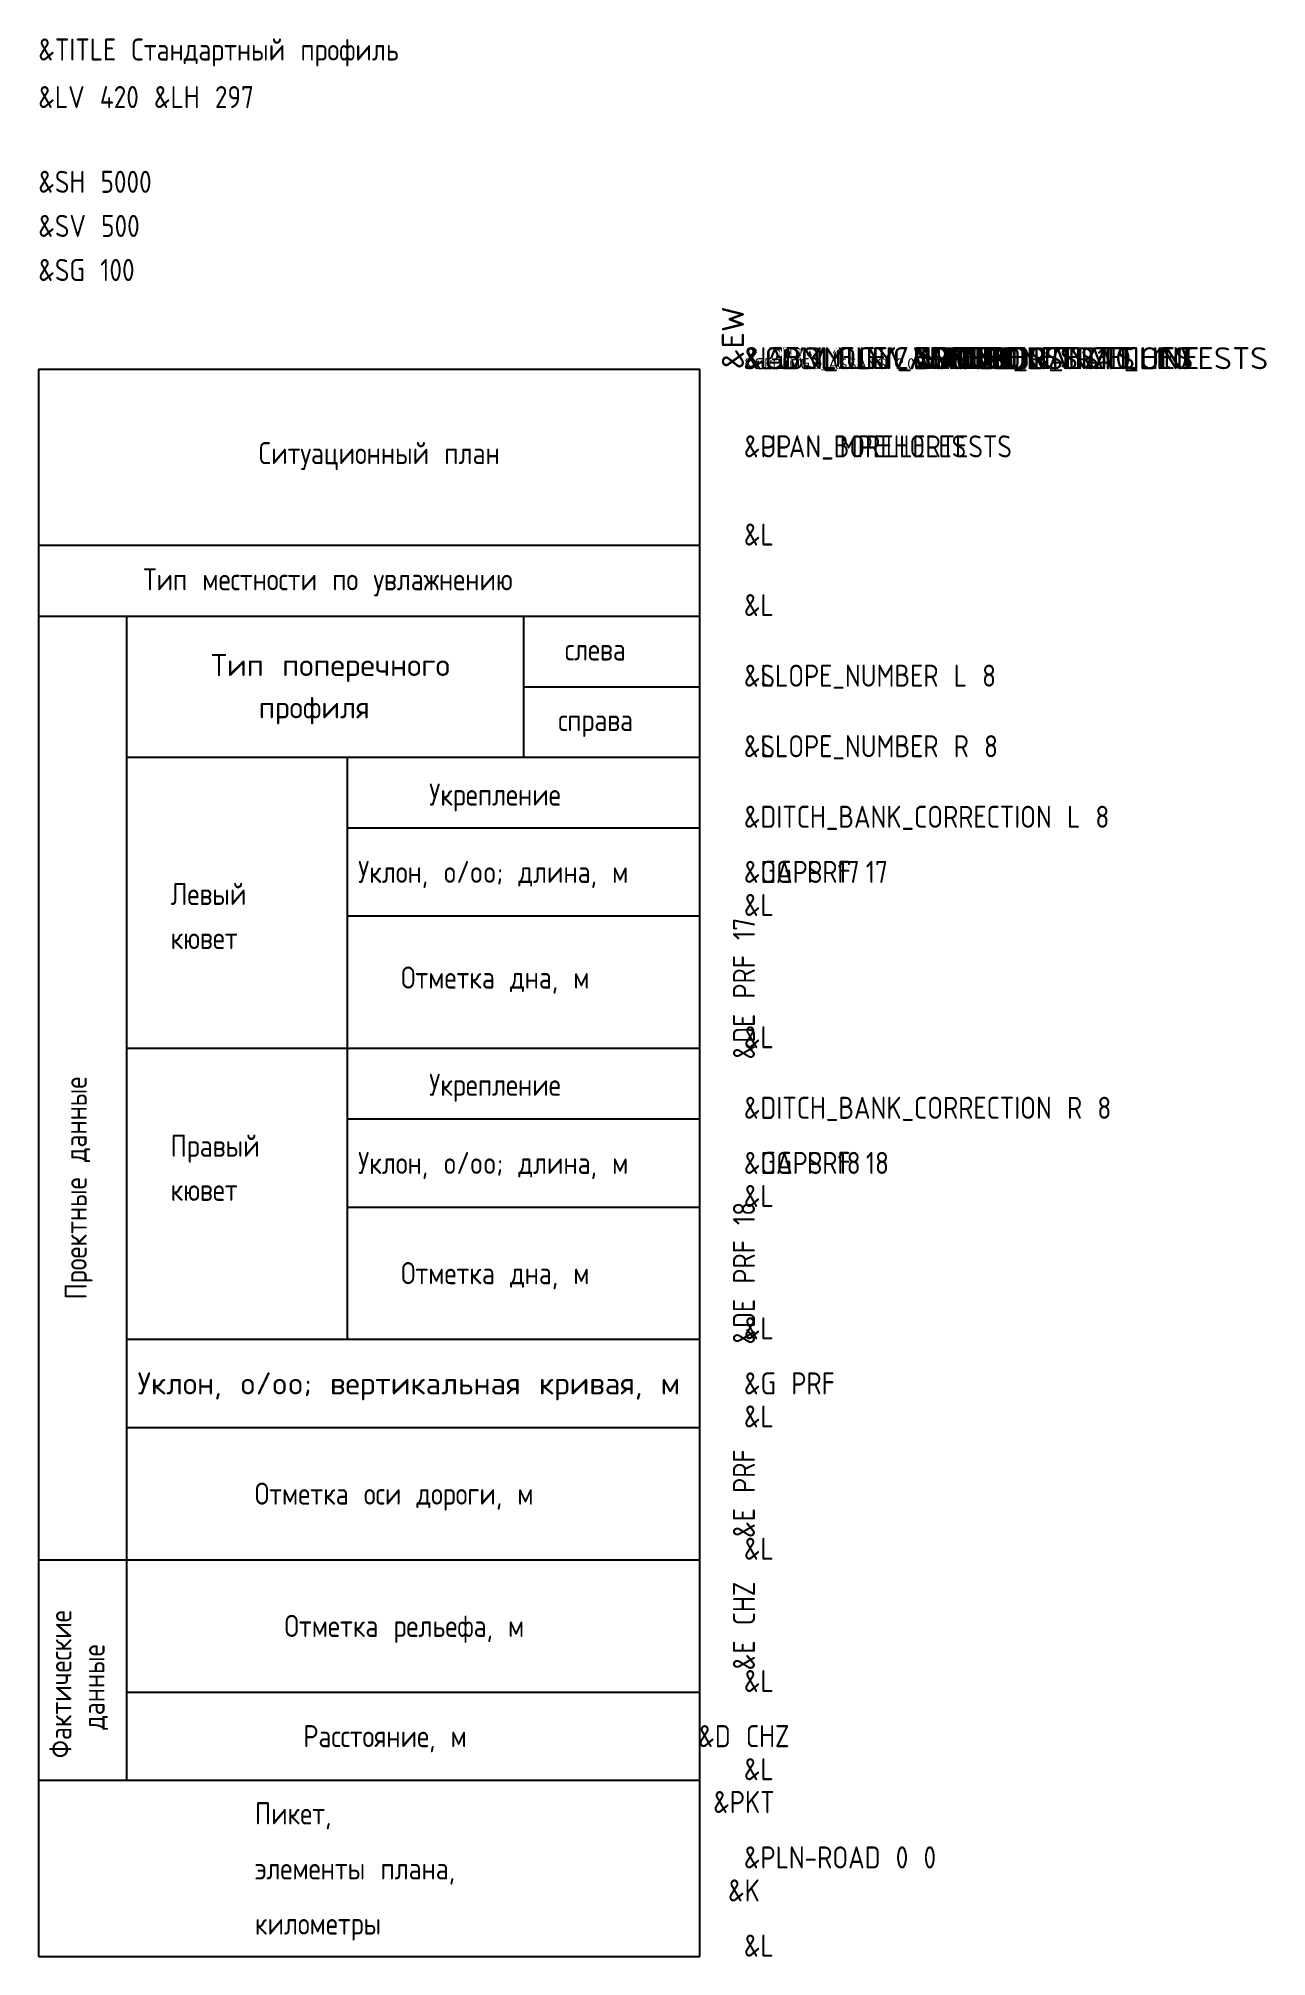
# Model space of a CAD drawing. Extents: x 0 to 139, y 0 to 218.
import ezdxf
from ezdxf.enums import TextEntityAlignment as Align

# ---------------------------------------------------------------- set-up
doc = ezdxf.new("R2010")
doc.units = 0
for name, color, linetype in [('Геология_вода', 7, 'Continuous'), ('Геология_выработки', 7, 'Continuous'), ('Геология_испытания_крыльчаткой', 7, 'Continuous'), ('Геология_контуры', 7, 'Continuous'), ('Геология_мерзлота', 7, 'Continuous'), ('Геология_опробование', 7, 'Continuous'), ('Геология_подписи', 7, 'Continuous'), ('Геология_список_ИГЭ', 7, 'Continuous'), ('Геология_точки_статического_зондирования', 7, 'Continuous'), ('Геология_штриховки', 8, 'Continuous'), ('Километры', 7, 'Continuous'), ('Коммуникации', 7, 'Continuous'), ('Красные отметки', 1, 'Continuous'), ('Красный профиль', 1, 'Continuous'), ('Линейка абсолютных высот', 7, 'Continuous'), ('Отметки кюветов', 7, 'Continuous'), ('Пикеты', 7, 'Continuous'), ('Прямые и кривые в плане', 7, 'Continuous'), ('Рабочие отметки', 7, 'Continuous'), ('Развернутый план', 7, 'Continuous'), ('Ссылочные профили', 144, 'Continuous'), ('Таблица', 7, 'Continuous'), ('Таблица отметок', 7, 'Continuous'), ('УВВ', 7, 'Continuous'), ('Черные отметки', 3, 'Continuous'), ('Черный профиль', 3, 'Continuous')]:
    doc.layers.add(name, color=color, linetype=linetype)
doc.styles.get("Standard").update_dxf_attribs({"font": 'txt.shx'})

msp = doc.modelspace()

# ---------------------------------------------------------------- linework, layer by layer
at = {"linetype": 'Continuous', "flags": 128}
msp.add_lwpolyline([(0, 180), (75, 180)], dxfattribs=at)
at = {"layer": 'Таблица', "linetype": 'Continuous', "flags": 128}
for points in [[(0, 180), (0, 0)], [(75, 0), (75, 180)], [(75, 160), (0, 160)], [(0, 152), (75, 152)], [(10, 152), (10, 20)], [(55, 152), (55, 136)], [(55, 144), (75, 144)], [(10, 136), (75, 136)], [(35, 136), (35, 70)], [(35, 128), (75, 128)], [(35, 118), (75, 118)], [(10, 103), (75, 103)], [(35, 95), (75, 95)], [(35, 85), (75, 85)], [(10, 70), (75, 70)], [(10, 60), (75, 60)], [(0, 45), (75, 45)], [(10, 30), (75, 30)], [(0, 20), (75, 20)], [(0, 0), (75, 0)]]:
    msp.add_lwpolyline(points, dxfattribs=at)

# ---------------------------------------------------------------- texts
at = {"linetype": 'Continuous', "width": 0.8}
for s, p in [('&TITLE Стандартный профиль', (0, 215)), ('&LV 420 &LH 297', (0, 209.61))]:
    msp.add_text(s, height=2.5, dxfattribs=at).set_placement(p)
at = {"layer": 'Геология_вода', "linetype": 'Continuous'}
msp.add_text('&GEOLOGY_WATER', height=2.5, dxfattribs=at).set_placement((80, 180))
at = {"layer": 'Геология_выработки', "linetype": 'Continuous'}
msp.add_text('&GEOLOGY_BOREHOLES 1.0', height=2.5, dxfattribs=at).set_placement((80, 180))
at = {"layer": 'Геология_испытания_крыльчаткой', "linetype": 'Continuous'}
msp.add_text('&GEOLOGY_IMPELLERTESTS 1.0', height=2.5, dxfattribs=at).set_placement((80, 180))
at = {"layer": 'Геология_контуры', "linetype": 'Continuous'}
msp.add_text('&GEOLOGY_CONTOURS', height=2.5, dxfattribs=at).set_placement((80, 180))
at = {"layer": 'Геология_мерзлота', "linetype": 'Continuous'}
msp.add_text('&GEOLOGY_FROST', height=2.5, dxfattribs=at).set_placement((80, 180))
at = {"layer": 'Геология_опробование', "linetype": 'Continuous'}
msp.add_text('&GEOLOGY_ASSAYS 2.0', height=1.25, dxfattribs=at).set_placement((80, 180))
at = {"layer": 'Геология_подписи', "linetype": 'Continuous'}
msp.add_text('&GEOLOGY_NOTES', height=2.5, dxfattribs=at).set_placement((80, 180))
at = {"layer": 'Геология_список_ИГЭ', "linetype": 'Continuous'}
msp.add_text('&GEOLOGY_LEGEND', height=2.5, dxfattribs=at).set_placement((80, 180))
at = {"layer": 'Геология_точки_статического_зондирования', "linetype": 'Continuous'}
msp.add_text('&GEOLOGY_CONEPENETRATIONTESTS', height=2.5, dxfattribs=at).set_placement((80, 180))
at = {"layer": 'Геология_штриховки', "linetype": 'Continuous'}
msp.add_text('&GEOLOGY_GROUNDS_HATCHES', height=2.5, dxfattribs=at).set_placement((80, 180))
at = {"layer": 'Километры', "linetype": 'Continuous', "width": 0.8}
msp.add_text('&K', height=2.5, dxfattribs=at).set_placement((80, 5.5), align=Align.BOTTOM_CENTER)
at = {"layer": 'Коммуникации', "linetype": 'Continuous'}
msp.add_text('&COMMUNICATIONS', height=2.5, dxfattribs=at).set_placement((80, 180))
at = {"layer": 'Красные отметки', "linetype": 'Continuous', "width": 0.8}
msp.add_text('&G PRF', height=2.5, dxfattribs=at).set_placement((80, 65), align=Align.MIDDLE_LEFT)
msp.add_text('&E PRF', height=2.5, rotation=90, dxfattribs=at).set_placement((80, 52.5), align=Align.MIDDLE_CENTER)
at = {"layer": 'Красный профиль', "linetype": 'Continuous'}
msp.add_text('&PP', height=2.5, dxfattribs=at).set_placement((80, 180))
at = {"layer": 'Линейка абсолютных высот', "linetype": 'Continuous'}
msp.add_text('&ABS_ELEVATIONS_RANGE_LINE', height=2.5, dxfattribs=at).set_placement((80, 180))
at = {"layer": 'Отметки кюветов', "linetype": 'Continuous', "width": 0.8}
for s, p in [('&GAPS 17', (80, 123)), ('&DG PRF 17', (80, 123)), ('&GAPS 18', (80, 90)), ('&DG PRF 18', (80, 90))]:
    msp.add_text(s, height=2.5, dxfattribs=at).set_placement(p, align=Align.MIDDLE_LEFT)
for s, p in [('&DE PRF 17', (80, 109.77)), ('&DE PRF 18', (80, 77.5))]:
    msp.add_text(s, height=2.5, rotation=90, dxfattribs=at).set_placement(p, align=Align.MIDDLE_CENTER)
at = {"layer": 'Пикеты', "linetype": 'Continuous', "width": 0.8}
msp.add_text('&PKT', height=2.5, dxfattribs=at).set_placement((80, 15.53), align=Align.BOTTOM_CENTER)
at = {"layer": 'Прямые и кривые в плане', "linetype": 'Continuous', "width": 0.8}
msp.add_text('&PLN-ROAD 0 0', height=2.5, dxfattribs=at).set_placement((80, 10))
at = {"layer": 'Рабочие отметки', "linetype": 'Continuous'}
msp.add_text('&EW', height=2.5, rotation=90, dxfattribs=at).set_placement((80, 180))
at = {"layer": 'Развернутый план', "linetype": 'Continuous', "width": 0.8}
for s in ['&PLAN_IMPELLERTESTS', '&PLAN_BOREHOLES', '&UP']:
    msp.add_text(s, height=2.5, dxfattribs=at).set_placement((80, 170))
at = {"layer": 'Ссылочные профили', "linetype": 'Continuous', "width": 0.8}
for s in ['&REFP 1', '&REFP 0']:
    msp.add_text(s, height=2.5, dxfattribs=at).set_placement((80, 180))
at = {"layer": 'Таблица', "linetype": 'Continuous', "width": 0.8}
for s, p in [('&SH 5000', (0, 200)), ('&SV 500', (0, 195)), ('&SG 100', (0, 190)), ('&L', (80, 180)), ('Ситуационный план', (24.99, 169.24)), ('&L', (80, 160)), ('Тип местности по увлажнению', (11.91, 154.93)), ('&L', (80, 152)), ('слева', (59.69, 146.97)), ('&L', (80, 144)), ('&SLOPE_NUMBER L 8', (80, 144)), ('справа', (58.93, 138.97)), ('&L', (80, 136)), ('&SLOPE_NUMBER R 8', (80, 136)), ('Укрепление', (44.31, 130.52)), ('&L', (80, 128)), ('&DITCH_BANK_CORRECTION L 8', (80, 128)), ('Уклон, o/oo; длина, м', (36.25, 121.75)), ('Левый', (15, 119.25)), ('&L', (80, 118)), ('кювет', (15, 114.25)), ('Отметка дна, м', (41.12, 109.77)), ('&L', (80, 103)), ('Укрепление', (44.31, 97.61)), ('&L', (80, 95)), ('&DITCH_BANK_CORRECTION R 8', (80, 95)), ('Правый', (15, 90.7)), ('Уклон, o/oo; длина, м', (36.25, 88.75)), ('кювет', (15, 85.7)), ('&L', (80, 85)), ('Отметка дна, м', (41.12, 76.25)), ('&L', (80, 70)), ('&L', (80, 60)), ('Отметка оси дороги, м', (24.54, 51.25)), ('&L', (80, 45)), ('Отметка рельефа, м', (27.91, 36.25)), ('&L', (80, 30)), ('Расстояние, м', (30.04, 23.75)), ('&L', (80, 20)), ('Пикет,', (24.54, 15)), ('элементы плана,', (24.54, 8.75)), ('километры', (24.54, 2.5)), ('&L', (80, 0))]:
    msp.add_text(s, height=2.5, dxfattribs=at).set_placement(p)
at = {"layer": 'Таблица', "linetype": 'Continuous'}
for s, width, p, p2 in [('Тип поперечного', 0.755128, (19.59, 145.21), (46.65, 145.21)), ('профиля', 0.755128, (24.99, 140.41), (37.57, 140.41)), ('Уклон, o/oo; вертикальная кривая, м', 0.745629, (11.25, 63.75), (72.76, 63.75))]:
    msp.add_text(s, height=2.5, dxfattribs=dict(at, width=width)).set_placement(p, p2, align=Align.FIT)
at = {"layer": 'Таблица', "linetype": 'Continuous', "width": 0.8}
for s, p in [('Проектные данные', (5.48, 74.53)), ('Фактические', (3.75, 22.5)), ('данные', (7.5, 25.72))]:
    msp.add_text(s, height=2.5, rotation=90.0002, dxfattribs=at).set_placement(p)
at = {"layer": 'Таблица отметок', "linetype": 'Continuous'}
msp.add_text('&ET', height=2.5, dxfattribs=at).set_placement((80, 180))
at = {"layer": 'УВВ', "linetype": 'Continuous'}
msp.add_text('&UVV', height=2.5, dxfattribs=at).set_placement((80, 180))
at = {"layer": 'Черные отметки', "linetype": 'Continuous', "width": 0.8}
msp.add_text('&E CHZ', height=2.5, rotation=90, dxfattribs=at).set_placement((80, 37.5), align=Align.MIDDLE_CENTER)
msp.add_text('&D CHZ', height=2.5, dxfattribs=at).set_placement((80, 25), align=Align.MIDDLE_CENTER)
at = {"layer": 'Черный профиль', "linetype": 'Continuous'}
msp.add_text('&EP', height=2.5, dxfattribs=at).set_placement((80, 180))

doc.saveas('drawing.dxf')
